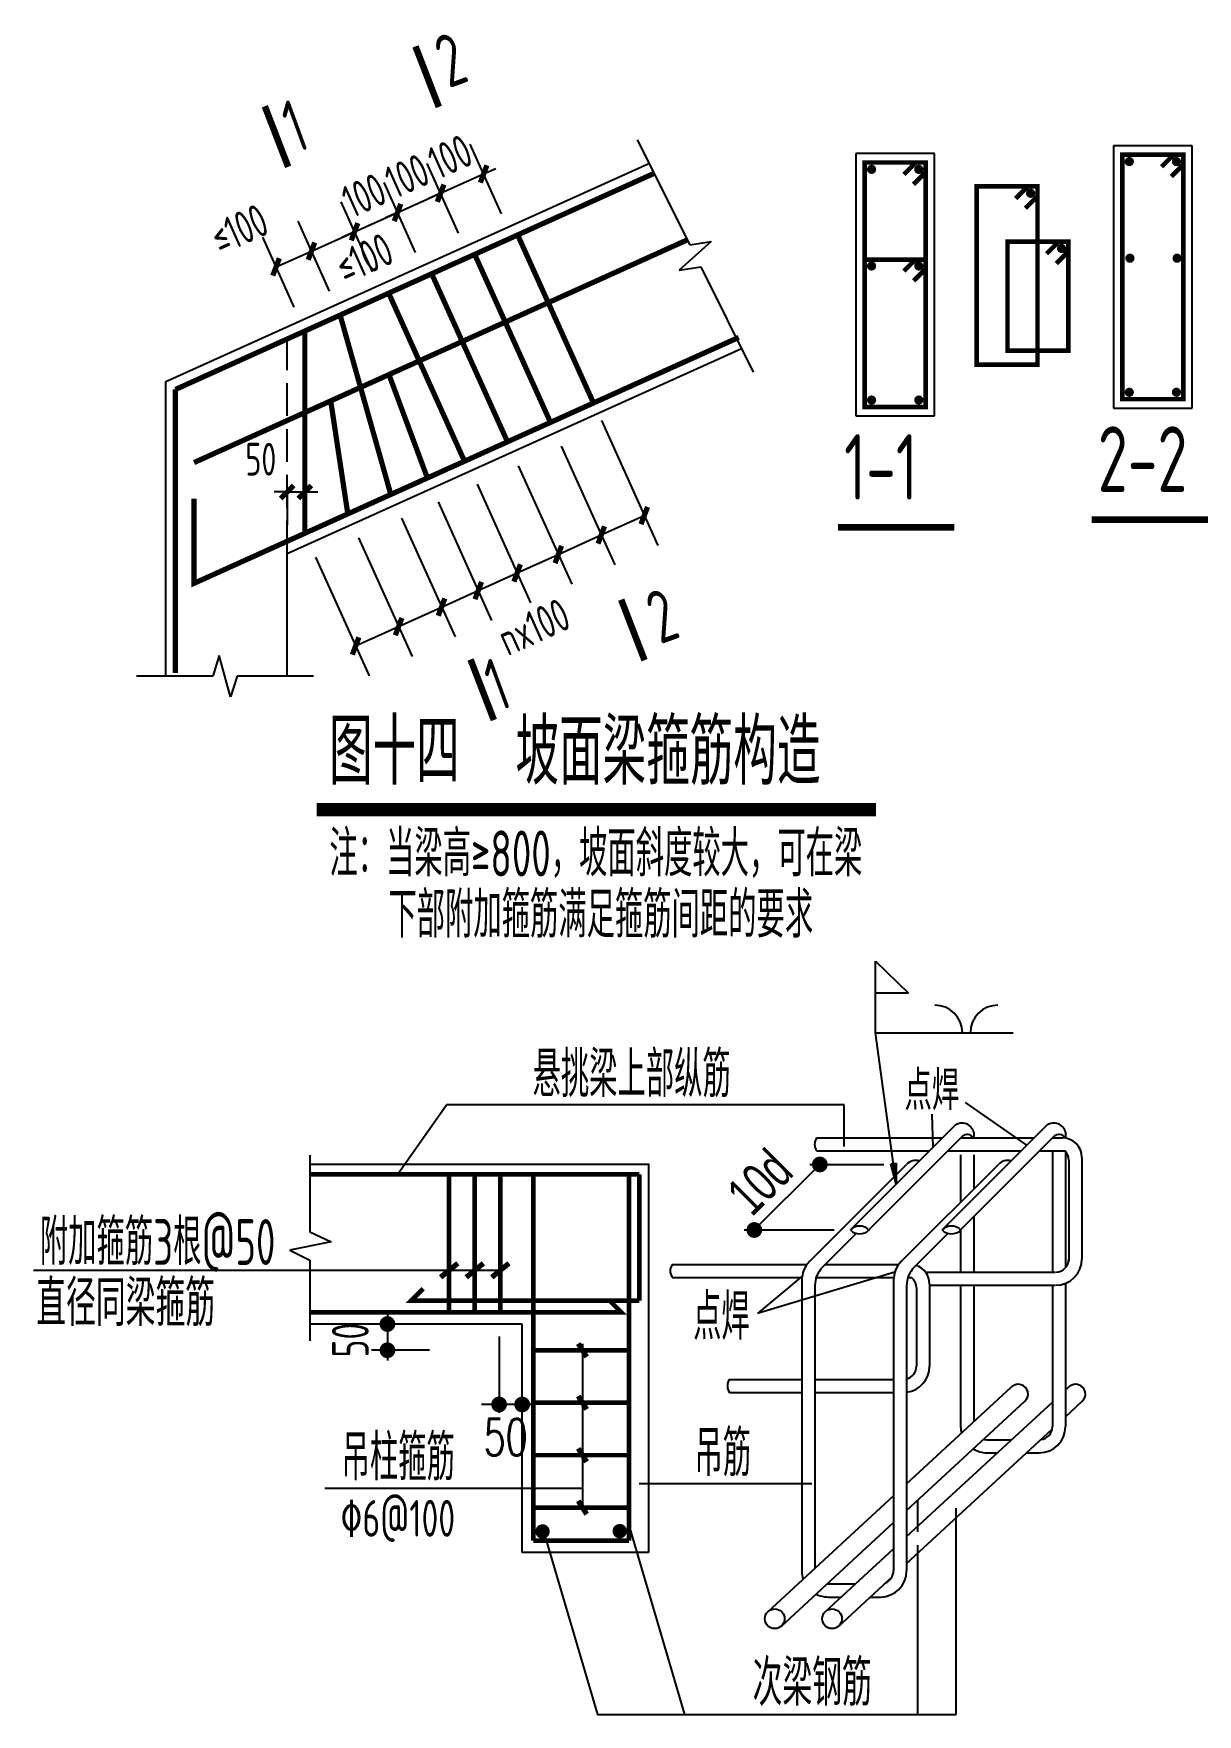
# Model space of a CAD drawing. Extents: x 3968514 to 5230306, y -516551 to -228246.
# Drawn here: x 4195536 to 4204417, y -340918 to -328095 of the extents above; entities that cross this region are included whole.
import ezdxf
from ezdxf.enums import TextEntityAlignment as Align

# ---------------------------------------------------------------- set-up
doc = ezdxf.new("R2010")
doc.units = 0
doc.header["$LTSCALE"] = 1000
doc.header["$MEASUREMENT"] = 0
for name, pattern in [('2', [1850, 1200, -300, 50, -300]), ('3', [5, 3, -2]), ('DASH', [0.35, 0.25, -0.1])]:
    doc.linetypes.add(name, pattern=pattern)
for name, color, linetype in [('BEAM_DE', 7, 'Continuous'), ('BEAM_DE_REIN', 1, 'Continuous'), ('BEAM_DE_TEXT', 7, 'Continuous'), ('DIM', 3, 'Continuous'), ('GJ', 1, 'Continuous'), ('HZ', 4, 'Continuous'), ('L', 4, 'Continuous'), ('NUM', 7, 'Continuous'), ('OTHER', 7, 'Continuous'), ('PUB_TEXT', 7, 'Continuous'), ('REIN', 2, 'Continuous'), ('THICK', 6, 'Continuous'), ('柱', 4, 'Continuous'), ('梁__虚线', 4, '3')]:
    doc.layers.add(name, color=color, linetype=linetype)
doc.layers.add('PUB_DIM', color=3, linetype='Continuous', lineweight=15)
doc.styles.add('FF', font='ztxt.shx', dxfattribs={"width": 0.7, "bigfont": 'hztxt.shx'})
doc.styles.add('FF1', font='tssdeng.shx', dxfattribs={"width": 0.8, "bigfont": 'tssdchn.shx'})
doc.styles.add('HZ', font='txt.shx', dxfattribs={"width": 0.8, "bigfont": 'hztxt.shx'})
doc.styles.add('TSSD_CHINA', font='tssdeng.shx', dxfattribs={"width": 0.7, "bigfont": 'tssdchn.shx'})
doc.styles.add('TSSD_DIMENSION', font='tssdeng.shx', dxfattribs={"width": 0.7, "bigfont": 'tssdchn.shx'})
doc.styles.add('TSSD_Norm', font='tssdeng.shx', dxfattribs={"width": 0.7, "bigfont": 'hztxt.shx'})
doc.styles.add('TSSD_REIN', font='Tssdeng.shx', dxfattribs={"width": 0.7, "bigfont": 'hztxt.shx'})
doc.dimstyles.new('TSSD_100_100', dxfattribs={"dimtxt": 300, "dimasz": 100, "dimexe": 250, "dimexo": 200, "dimgap": 100, "dimtad": 1, "dimdec": 0, "dimzin": 0, "dimdsep": 46, "dimtxsty": 'TSSD_DIMENSION', "dimblk": 'ARCHTICK', "dimcen": 0, "dimclrt": 7, "dimadec": 0, "dimazin": 0, "dimtm": 1e-09, "dimtfac": 1, "dimtdec": 0, "dimtix": 1, "dimtmove": 2, "dimatfit": 3, "dimldrblk": 'ARCHTICK', "dimfxl": 1, "dimtvp": 0.7, "dimtolj": 1, "dimtzin": 0, "dimarcsym": 0})

# ---------------------------------------------------------------- blocks, each defined once
blk = doc.blocks.new('_ArchTick')
at = {"color": 0, "linetype": 'ByBlock', "const_width": 0.4}
blk.add_lwpolyline([(-0.5, -0.5), (0.5, 0.5)], dxfattribs=at)
blk = doc.blocks.new('*D345')
at = {"layer": 'Defpoints', "color": 0, "transparency": 16777216}
for p in [(4198970, -329166), (4199188, -329651), (4198860, -329799)]:
    blk.add_point(p, dxfattribs=at)
at = {"layer": 'DIM', "color": 0, "lineweight": -2, "transparency": 16777216}
for p, q in [((4199106, -329469), (4198868, -328938)), ((4198778, -329617), (4198540, -329085)), ((4198970, -329166), (4199062, -329125)), ((4198642, -329313), (4198970, -329166)), ((4198642, -329313), (4198551, -329354))]:
    blk.add_line(p, q, dxfattribs=at)
at = {"layer": 'DIM', "color": 0, "lineweight": -2, "transparency": 16777216, "xscale": 100, "yscale": 100, "zscale": 100}
for p, rotation in [((4198970, -329166), 204.1237798089867), ((4198642, -329313), 24.12377980898666)]:
    blk.add_blockref('_ArchTick', p, dxfattribs=dict(at, rotation=rotation))
at = {"layer": 'DIM', "color": 7, "transparency": 16777216, "insert": (4198714, -329034), "char_height": 250, "attachment_point": 5, "rotation": 24.1238, "style": 'TSSD_DIMENSION'}
blk.add_mtext('\\A1;100', dxfattribs=at)
blk = doc.blocks.new('*D344')
at = {"layer": 'Defpoints', "color": 0, "transparency": 16777216}
for p in [(4198642, -329313), (4198860, -329799), (4198531, -329947)]:
    blk.add_point(p, dxfattribs=at)
at = {"layer": 'DIM', "color": 0, "lineweight": -2, "transparency": 16777216}
for p, q in [((4198778, -329617), (4198540, -329085)), ((4198450, -329765), (4198211, -329232)), ((4198642, -329313), (4198733, -329272)), ((4198313, -329460), (4198642, -329313)), ((4198313, -329460), (4198222, -329501))]:
    blk.add_line(p, q, dxfattribs=at)
at = {"layer": 'DIM', "color": 0, "lineweight": -2, "transparency": 16777216, "xscale": 100, "yscale": 100, "zscale": 100}
for p, rotation in [((4198642, -329313), 204.1237798089867), ((4198313, -329460), 24.12377980898666)]:
    blk.add_blockref('_ArchTick', p, dxfattribs=dict(at, rotation=rotation))
at = {"layer": 'DIM', "color": 7, "transparency": 16777216, "insert": (4198386, -329181), "char_height": 250, "attachment_point": 5, "rotation": 24.1238, "style": 'TSSD_DIMENSION'}
blk.add_mtext('\\A1;100', dxfattribs=at)
blk = doc.blocks.new('*D343')
at = {"layer": 'Defpoints', "color": 0, "transparency": 16777216}
for p in [(4198313, -329460), (4198531, -329947), (4198203, -330095)]:
    blk.add_point(p, dxfattribs=at)
at = {"layer": 'DIM', "color": 0, "lineweight": -2, "transparency": 16777216}
for p, q in [((4198450, -329765), (4198211, -329232)), ((4198122, -329913), (4197883, -329379)), ((4197985, -329607), (4198313, -329460)), ((4198313, -329460), (4198405, -329419)), ((4197985, -329607), (4197894, -329648))]:
    blk.add_line(p, q, dxfattribs=at)
at = {"layer": 'DIM', "color": 0, "lineweight": -2, "transparency": 16777216, "xscale": 100, "yscale": 100, "zscale": 100}
for p, rotation in [((4198313, -329460), 204.1237798089867), ((4197985, -329607), 24.12377980898666)]:
    blk.add_blockref('_ArchTick', p, dxfattribs=dict(at, rotation=rotation))
at = {"layer": 'DIM', "color": 7, "transparency": 16777216, "insert": (4198057, -329329), "char_height": 250, "attachment_point": 5, "rotation": 24.1238, "style": 'TSSD_DIMENSION'}
blk.add_mtext('\\A1;100', dxfattribs=at)
blk = doc.blocks.new('*D342')
at = {"layer": 'Defpoints', "color": 0, "transparency": 16777216}
for p in [(4197985, -329607), (4198203, -330095), (4197875, -330243)]:
    blk.add_point(p, dxfattribs=at)
at = {"layer": 'DIM', "color": 0, "lineweight": -2, "transparency": 16777216}
for p, q in [((4198122, -329913), (4197883, -329379)), ((4197793, -330061), (4197554, -329526)), ((4197656, -329755), (4197985, -329607))]:
    blk.add_line(p, q, dxfattribs=at)
at = {"layer": 'DIM', "color": 0, "lineweight": -2, "transparency": 16777216, "xscale": 100, "yscale": 100, "zscale": 100}
for p, rotation in [((4197985, -329607), 24.12377980898671), ((4197656, -329755), 204.1237798089867)]:
    blk.add_blockref('_ArchTick', p, dxfattribs=dict(at, rotation=rotation))
at = {"layer": 'DIM', "color": 7, "transparency": 16777216, "insert": (4198059, -329809), "char_height": 250, "attachment_point": 5, "rotation": 24.1238, "style": 'TSSD_DIMENSION'}
blk.add_mtext('\\A1;≤100', dxfattribs=at)
blk = doc.blocks.new('*D341')
at = {"layer": 'Defpoints', "color": 0, "transparency": 16777216}
for p in [(4197656, -329755), (4197875, -330243), (4197605, -330364)]:
    blk.add_point(p, dxfattribs=at)
at = {"layer": 'DIM', "color": 0, "lineweight": -2, "transparency": 16777216}
for p, q in [((4197793, -330061), (4197554, -329526)), ((4197524, -330182), (4197284, -329647)), ((4197386, -329875), (4197656, -329755))]:
    blk.add_line(p, q, dxfattribs=at)
at = {"layer": 'DIM', "color": 0, "lineweight": -2, "transparency": 16777216, "xscale": 100, "yscale": 100, "zscale": 100}
for p, rotation in [((4197656, -329755), 24.12377979071147), ((4197386, -329875), 204.1237797907115)]:
    blk.add_blockref('_ArchTick', p, dxfattribs=dict(at, rotation=rotation))
at = {"layer": 'DIM', "color": 7, "transparency": 16777216, "insert": (4197105, -329587), "char_height": 250, "attachment_point": 5, "rotation": 24.1238, "style": 'TSSD_DIMENSION'}
blk.add_mtext('\\A1;≤100', dxfattribs=at)
blk = doc.blocks.new('*D338')
at = {"layer": 'Defpoints', "color": 0, "transparency": 16777216}
for p in [(4197471, -331401), (4197605, -331401), (4197605, -331592)]:
    blk.add_point(p, dxfattribs=at)
at = {"layer": 'DIM', "color": 0, "lineweight": -2, "transparency": 16777216}
for p, q in [((4197471, -331592), (4197371, -331592)), ((4197471, -331592), (4197605, -331592)), ((4197471, -331601), (4197471, -331842)), ((4197605, -331592), (4197705, -331592)), ((4197605, -331601), (4197605, -331842))]:
    blk.add_line(p, q, dxfattribs=at)
at = {"layer": 'DIM', "color": 0, "lineweight": -2, "transparency": 16777216, "xscale": 100, "yscale": 100, "zscale": 100}
blk.add_blockref('_ArchTick', (4197471, -331592), dxfattribs=at)
at = {"layer": 'DIM', "color": 0, "lineweight": -2, "transparency": 16777216, "xscale": 100, "yscale": 100, "zscale": 100, "rotation": 180}
blk.add_blockref('_ArchTick', (4197605, -331592), dxfattribs=at)
at = {"layer": 'DIM', "color": 7, "transparency": 16777216, "insert": (4197270, -331342), "char_height": 250, "attachment_point": 5, "style": 'TSSD_DIMENSION'}
blk.add_mtext('\\A1;50', dxfattribs=at)
blk = doc.blocks.new('_reinbk')
blk.add_line((0, 0), (0, 0))
blk = doc.blocks.new('*D337')
at = {"layer": 'Defpoints', "color": 0, "transparency": 16777216}
for p in [(4199787, -330865), (4199480, -331061), (4200196, -331772)]:
    blk.add_point(p, dxfattribs=at)
at = {"layer": 'DIM', "color": 0, "lineweight": -2, "transparency": 16777216}
for p, q in [((4199869, -331047), (4200299, -332000)), ((4199563, -331243), (4199971, -332148)), ((4199868, -331920), (4200196, -331772))]:
    blk.add_line(p, q, dxfattribs=at)
at = {"layer": 'DIM', "color": 0, "lineweight": -2, "transparency": 16777216, "xscale": 100, "yscale": 100, "zscale": 100}
for p, rotation in [((4200196, -331772), 24.28966927817237), ((4199868, -331920), 204.2896692781724)]:
    blk.add_blockref('_ArchTick', p, dxfattribs=dict(at, rotation=rotation))
blk = doc.blocks.new('*D336')
at = {"layer": 'Defpoints', "color": 0, "transparency": 16777216}
for p in [(4199480, -331061), (4199152, -331209), (4199868, -331920)]:
    blk.add_point(p, dxfattribs=at)
at = {"layer": 'DIM', "color": 0, "lineweight": -2, "transparency": 16777216}
for p, q in [((4199563, -331243), (4199971, -332148)), ((4199234, -331392), (4199643, -332296)), ((4199540, -332069), (4199868, -331920))]:
    blk.add_line(p, q, dxfattribs=at)
at = {"layer": 'DIM', "color": 0, "lineweight": -2, "transparency": 16777216, "xscale": 100, "yscale": 100, "zscale": 100}
for p, rotation in [((4199868, -331920), 24.28966927817237), ((4199540, -332069), 204.2896692781724)]:
    blk.add_blockref('_ArchTick', p, dxfattribs=dict(at, rotation=rotation))
blk = doc.blocks.new('*D335')
at = {"layer": 'Defpoints', "color": 0, "transparency": 16777216}
for p in [(4199152, -331209), (4198839, -331351), (4199540, -332069)]:
    blk.add_point(p, dxfattribs=at)
at = {"layer": 'DIM', "color": 0, "lineweight": -2, "transparency": 16777216}
for p, q in [((4199234, -331392), (4199643, -332296)), ((4198921, -331533), (4199329, -332438)), ((4199226, -332210), (4199540, -332069))]:
    blk.add_line(p, q, dxfattribs=at)
at = {"layer": 'DIM', "color": 0, "lineweight": -2, "transparency": 16777216, "xscale": 100, "yscale": 100, "zscale": 100}
for p, rotation in [((4199540, -332069), 24.28966927817237), ((4199226, -332210), 204.2896692781724)]:
    blk.add_blockref('_ArchTick', p, dxfattribs=dict(at, rotation=rotation))
blk = doc.blocks.new('*D334')
at = {"layer": 'Defpoints', "color": 0, "transparency": 16777216}
for p in [(4198839, -331351), (4198541, -331485), (4199226, -332210)]:
    blk.add_point(p, dxfattribs=at)
at = {"layer": 'DIM', "color": 0, "lineweight": -2, "transparency": 16777216}
for p, q in [((4198921, -331533), (4199329, -332438)), ((4198623, -331667), (4199031, -332572)), ((4198929, -332344), (4199226, -332210))]:
    blk.add_line(p, q, dxfattribs=at)
at = {"layer": 'DIM', "color": 0, "lineweight": -2, "transparency": 16777216, "xscale": 100, "yscale": 100, "zscale": 100}
for p, rotation in [((4199226, -332210), 24.28966927817237), ((4198929, -332344), 204.2896692781724)]:
    blk.add_blockref('_ArchTick', p, dxfattribs=dict(at, rotation=rotation))
at = {"layer": 'DIM', "color": 7, "transparency": 16777216, "insert": (4199353, -332621), "char_height": 250, "attachment_point": 5, "rotation": 24.2897, "style": 'TSSD_DIMENSION'}
blk.add_mtext('\\A1;nx100', dxfattribs=at)
blk = doc.blocks.new('*D333')
at = {"layer": 'Defpoints', "color": 0, "transparency": 16777216}
for p in [(4198541, -331485), (4198262, -331611), (4198929, -332344)]:
    blk.add_point(p, dxfattribs=at)
at = {"layer": 'DIM', "color": 0, "lineweight": -2, "transparency": 16777216}
for p, q in [((4198623, -331667), (4199031, -332572)), ((4198344, -331793), (4198752, -332698)), ((4198649, -332470), (4198929, -332344))]:
    blk.add_line(p, q, dxfattribs=at)
at = {"layer": 'DIM', "color": 0, "lineweight": -2, "transparency": 16777216, "xscale": 100, "yscale": 100, "zscale": 100}
for p, rotation in [((4198929, -332344), 24.28966927817237), ((4198649, -332470), 204.2896692781724)]:
    blk.add_blockref('_ArchTick', p, dxfattribs=dict(at, rotation=rotation))
blk = doc.blocks.new('*D332')
at = {"layer": 'Defpoints', "color": 0, "transparency": 16777216}
for p in [(4198262, -331611), (4197934, -331759), (4198649, -332470)]:
    blk.add_point(p, dxfattribs=at)
at = {"layer": 'DIM', "color": 0, "lineweight": -2, "transparency": 16777216}
for p, q in [((4198344, -331793), (4198752, -332698)), ((4198016, -331942), (4198424, -332846)), ((4198321, -332619), (4198649, -332470))]:
    blk.add_line(p, q, dxfattribs=at)
at = {"layer": 'DIM', "color": 0, "lineweight": -2, "transparency": 16777216, "xscale": 100, "yscale": 100, "zscale": 100}
for p, rotation in [((4198649, -332470), 24.28966927817237), ((4198321, -332619), 204.2896692781724)]:
    blk.add_blockref('_ArchTick', p, dxfattribs=dict(at, rotation=rotation))
blk = doc.blocks.new('*D331')
at = {"layer": 'Defpoints', "color": 0, "transparency": 16777216}
for p in [(4197934, -331759), (4197605, -331907), (4198321, -332619)]:
    blk.add_point(p, dxfattribs=at)
at = {"layer": 'DIM', "color": 0, "lineweight": -2, "transparency": 16777216}
for p, q in [((4198016, -331942), (4198424, -332846)), ((4197688, -332090), (4198096, -332994)), ((4197993, -332767), (4198321, -332619))]:
    blk.add_line(p, q, dxfattribs=at)
at = {"layer": 'DIM', "color": 0, "lineweight": -2, "transparency": 16777216, "xscale": 100, "yscale": 100, "zscale": 100}
for p, rotation in [((4198321, -332619), 24.28966924532183), ((4197993, -332767), 204.2896692453219)]:
    blk.add_blockref('_ArchTick', p, dxfattribs=dict(at, rotation=rotation))

msp = doc.modelspace()

# ---------------------------------------------------------------- linework, layer by layer
at = {"color": 0}
for p, q in [((4200997.75816, -337260.26104), (4201571.69233, -336686.32687)), ((4201458.70431, -336722.26677), (4202023.59772, -336722.26677)), ((4200958.70431, -337222.26677), (4201645.17787, -337222.26677))]:
    msp.add_line(p, q, dxfattribs=at)
at = {"layer": 'BEAM_DE'}
for p, q in [((4201810.87296, -329010.80648), (4201810.87296, -331010.80648)), ((4202410.87296, -329010.80648), (4201810.87296, -329010.80648)), ((4202410.87296, -331010.80648), (4202410.87296, -329010.80648)), ((4203777.54611, -328951.47812), (4203777.54611, -330951.47812)), ((4204377.54611, -328951.47812), (4203777.54611, -328951.47812)), ((4204377.54611, -330951.47812), (4204377.54611, -328951.47812)), ((4201810.87296, -331010.80648), (4202410.87296, -331010.80648)), ((4203777.54611, -330951.47812), (4204377.54611, -330951.47812))]:
    msp.add_line(p, q, dxfattribs=at)
at = {"layer": 'BEAM_DE_REIN', "const_width": 35}
for points in [[(4204310.04611, -329018.97812), (4204310.04611, -330883.97812), (4203845.04611, -330883.97812), (4203845.04611, -329018.97812), (4204310.04611, -329018.97812)], [(4204143.87602, -329110.902), (4204235.7999, -329018.97812)], [(4202343.37296, -329078.30648), (4202343.37296, -330943.30648), (4201878.37296, -330943.30648), (4201878.37296, -329078.30648), (4202343.37296, -329078.30648)], [(4202177.20286, -329170.23036), (4202269.12674, -329078.30648)], [(4202343.37296, -329152.55269), (4202251.44907, -329244.47657)], [(4204310.04611, -329093.22433), (4204218.12223, -329185.14821)], [(4203197.04997, -329260.76983), (4203197.04997, -330619.78711), (4202732.04997, -330619.78711), (4202732.04997, -329260.76983), (4203197.04997, -329260.76983)], [(4203030.87988, -329352.69371), (4203122.80376, -329260.76983)], [(4203197.04997, -329335.01604), (4203105.12609, -329426.93992)], [(4203432.95928, -329682.34881), (4203432.95928, -330513.49762), (4202967.95928, -330513.49762), (4202967.95928, -329682.34881), (4203432.95928, -329682.34881)], [(4203266.78918, -329774.27269), (4203358.71306, -329682.34881)], [(4203432.95928, -329756.59502), (4203341.03539, -329848.5189)], [(4201878.37296, -329819.05277), (4202343.37296, -329819.05277)], [(4202177.20286, -329907.20923), (4202269.12674, -329815.28535)], [(4202343.37296, -329889.53156), (4202251.44907, -329981.45544)]]:
    msp.add_lwpolyline(points, dxfattribs=at)
for points in [[(4201913.37296, -329130.80648, 1), (4201948.37296, -329130.80648, 1)], [(4202273.37296, -329130.80648, 1), (4202308.37296, -329130.80648, 1)], [(4203880.04611, -329071.47812, 1), (4203915.04611, -329071.47812, 1)], [(4204240.04611, -329071.47812, 1), (4204275.04611, -329071.47812, 1)], [(4203127.04997, -329313.26983, 1), (4203162.04997, -329313.26983, 1)], [(4203362.95928, -329734.84881, 1), (4203397.95928, -329734.84881, 1)], [(4203884.95792, -329808.59397, 1), (4203919.95792, -329808.59397, 1)], [(4204244.95792, -329808.59397, 1), (4204279.95792, -329808.59397, 1)], [(4201913.37296, -329867.92233, 1), (4201948.37296, -329867.92233, 1)], [(4202273.37296, -329867.92233, 1), (4202308.37296, -329867.92233, 1)], [(4203880.04611, -330831.47812, 1), (4203915.04611, -330831.47812, 1)], [(4204240.04611, -330831.47812, 1), (4204275.04611, -330831.47812, 1)], [(4201913.37296, -330890.80648, 1), (4201948.37296, -330890.80648, 1)], [(4202273.37296, -330890.80648, 1), (4202308.37296, -330890.80648, 1)]]:
    msp.add_lwpolyline(points, format="xyb", close=True, dxfattribs=at)
at = {"layer": 'Defpoints', "color": 0, "linetype": 'ByBlock'}
for p in [(4198223.40726, -330086.31396), (4197875.14174, -330243.48628)]:
    msp.add_point(p, dxfattribs=at)
at = {"layer": 'GJ', "color": 0}
for p, q in [((4201769.2049, -337222.26677), (4202569.2049, -336422.26677)), ((4202469.2049, -337222.26677), (4203269.2049, -336422.26677)), ((4201512.41371, -336519.1232), (4202472.34846, -336519.1232)), ((4201910.62626, -337222.26677), (4202625.27092, -336507.6221)), ((4202610.62626, -337222.26677), (4203325.27092, -336507.6221)), ((4202613.76982, -336519.1232), (4203172.34846, -336519.1232)), ((4202710.62626, -336476.96061), (4202710.62626, -336519.1232)), ((4203313.76982, -336519.1232), (4203386.01312, -336519.1232)), ((4203410.62626, -336476.96061), (4203410.62626, -336519.1232)), ((4201512.41371, -336619.1232), (4202372.34846, -336619.1232)), ((4202513.76982, -336619.1232), (4203072.34846, -336619.1232)), ((4202610.62626, -336649.1232), (4202610.62626, -337010.13473)), ((4202710.62626, -336649.1232), (4202710.62626, -336910.13473)), ((4203213.76982, -336619.1232), (4203404.88789, -336619.1232)), ((4203310.62626, -336619.1232), (4203310.62626, -337543.73259)), ((4203410.62626, -336619.1232), (4203410.62626, -337510.31247)), ((4203436.01312, -336691.73656), (4203436.01312, -337460.09057)), ((4203536.01312, -336669.1232), (4203536.01312, -337443.73259)), ((4201457.07287, -337463.68812), (4202198.49422, -336722.26677)), ((4202157.07287, -337463.68812), (4202898.49422, -336722.26677)), ((4202610.62626, -337222.26677), (4202610.62626, -337543.73259)), ((4202710.62626, -337122.26677), (4202710.62626, -337543.73259)), ((4201557.07287, -337505.10948), (4201813.52351, -337248.65884)), ((4202257.07287, -337505.10948), (4202513.52351, -337248.65884)), ((4200409.7769, -337484.49889), (4201438.95399, -337484.49889)), ((4201577.68346, -337484.49889), (4202138.95399, -337484.49889)), ((4200409.7769, -337584.49889), (4201398.49422, -337584.49889)), ((4201398.49422, -337605.10948), (4201398.49422, -339822.26677)), ((4201501.076, -337584.49889), (4202099.55905, -337584.49889)), ((4202098.49422, -337605.10948), (4202098.49422, -339822.26677)), ((4202342.29663, -337543.73259), (4203330.62849, -337543.73259)), ((4201498.49422, -337646.53083), (4201498.49422, -339803.25843)), ((4202198.49422, -337646.53083), (4202198.49422, -339822.26677)), ((4202272.87519, -337662.29756), (4202272.87519, -338261.83981)), ((4202372.87519, -337634.49889), (4202372.87519, -338261.83981)), ((4202372.87519, -337643.73259), (4203330.62849, -337643.73259)), ((4202610.62626, -337643.73259), (4202610.62626, -338722.26677)), ((4202710.62626, -337643.73259), (4202710.62626, -338685.24464)), ((4203310.62626, -337642.11482), (4203310.62626, -338722.26677)), ((4203410.62626, -337629.29358), (4203410.62626, -338722.26677)), ((4200846.86591, -338361.83981), (4201398.49422, -338361.83981)), ((4201498.49422, -338361.83981), (4202098.49422, -338361.83981)), ((4200846.86591, -338461.83981), (4201398.49422, -338461.83981)), ((4201498.49422, -338461.83981), (4202098.49422, -338461.83981)), ((4202198.49422, -339157.61123), (4202999.54877, -338418.75605)), ((4203410.62626, -338443.30825), (4203437.24535, -338418.75605)), ((4202198.49422, -339361.67383), (4203101.24769, -338529.01633)), ((4202198.49422, -339561.32204), (4203310.62626, -338535.54356)), ((4203410.62626, -338647.37085), (4203538.94426, -338529.01633)), ((4202198.49422, -339765.38464), (4203308.80006, -338741.29056)), ((4202810.62626, -338822.26677), (4202999.76571, -338822.26677)), ((4202810.62626, -338922.26677), (4202891.34737, -338922.26677)), ((4203112.58866, -338922.26677), (4203210.62626, -338922.26677)), ((4201140.73949, -340133.23463), (4202098.49422, -339249.84654)), ((4201242.43841, -340243.49491), (4202098.49422, -339453.90914)), ((4201578.43607, -340133.23463), (4202098.49422, -339653.55736)), ((4201598.49422, -339922.26677), (4201807.16393, -339922.26677)), ((4201680.13499, -340243.49491), (4202087.58796, -339867.67938)), ((4201598.49422, -340022.26677), (4201698.74559, -340022.26677)), ((4201919.98688, -340022.26677), (4201998.49422, -340022.26677))]:
    msp.add_line(p, q, dxfattribs=at)
at = {"layer": 'GJ', "const_width": 35}
for points in [[(4197644.73393, -336797.04545), (4200158.60936, -336797.04545)], [(4199349.95401, -339592.60887), (4199349.95401, -336797.04545)], [(4200079.17394, -336797.04545), (4200079.17394, -339592.60887)], [(4200158.60936, -336797.04545), (4200158.60936, -337761.64963)], [(4199364.21915, -338139.83923), (4200079.17394, -338139.83923)], [(4199364.21915, -338539.83923), (4200079.17394, -338539.83923)], [(4199364.21915, -338939.83923), (4200079.17394, -338939.83923)], [(4199364.21915, -339339.83923), (4200079.17394, -339339.83923)], [(4200079.17394, -339592.60887), (4199349.95401, -339592.60887)]]:
    msp.add_lwpolyline(points, dxfattribs=at)
at = {"layer": 'GJ', "const_width": 55}
for points in [[(4199392.2579, -339522.51595, 1), (4199447.2579, -339522.51595, 1)], [(4199981.00466, -339519.60055, 1), (4200036.00466, -339519.60055, 1)]]:
    msp.add_lwpolyline(points, format="xyb", close=True, dxfattribs=at)
at = {"layer": 'GJ', "color": 0}
for centre in [(4201191.58895, -340188.36477), (4201629.28553, -340188.36477)]:
    msp.add_circle(centre, 75, dxfattribs=at)
for centre, radius, start, end in [((4202620.39311, -336500.09277), 93.15105, 14.378684781, 123.333969625), ((4203320.39311, -336500.09277), 93.15105, 14.378684781, 123.333969625), ((4201581.66692, -336569.1232), 85.41667, 144.171159877, 215.828840123), ((4202660.62626, -336542.97744), 50, 28.495179533, 135.000000075), ((4203360.62626, -336542.97744), 50, 28.495179533, 135.000000075), ((4203386.01312, -336669.1232), 150, 0, 90), ((4202269.2049, -336790.6001), 98.33333, 74.431278459, 135.97953561), ((4202969.2049, -336790.6001), 98.33333, 74.431278459, 135.97953561), ((4203344.18489, -336688.05621), 91.85104, 358.723237747, 48.632575446), ((4201839.91558, -337290.6001), 98.33333, 44.02046439, 135.97953561), ((4201839.91558, -337153.93343), 98.33333, 224.02046439, 315.97953561), ((4201910.62626, -337222.26677), 1, 285.017181908, 0), ((4202539.91558, -337290.6001), 98.33333, 44.02046439, 135.97953561), ((4202539.91558, -337153.93343), 98.33333, 224.02046439, 315.97953561), ((4202610.62626, -337222.26677), 1, 285.017181908, 0), ((4200479.03011, -337534.49889), 85.41667, 144.171159877, 215.828840123), ((4201598.49422, -337605.10948), 200, 135.000000075, 180), ((4202298.49422, -337605.10948), 200, 135.000000075, 180), ((4203336.01312, -337443.73259), 100, 270, 0), ((4203336.01312, -337443.73259), 200, 270.000088792, 0), ((4201698.49422, -337646.53083), 200, 135.000000075, 180), ((4202398.49422, -337646.53083), 200, 135.000000075, 180), ((4202181.04695, -337658.61721), 91.85104, 358.723237747, 51.196393645), ((4202222.87519, -337634.49889), 150, 0, 71.662751207), ((4200916.11912, -338411.83981), 85.41667, 144.171159877, 215.828840123), ((4202172.87519, -338261.83981), 100, 284.844130553, 0), ((4202172.87519, -338261.83981), 200, 277.359533445, 0), ((4203050.39823, -338473.88619), 75, 312.686990992, 132.686990992), ((4203488.0948, -338473.88619), 75, 312.686990992, 132.686990992), ((4202810.62626, -338722.26677), 200, 180, 194.323381793), ((4203210.62626, -338722.26677), 200, 270, 0), ((4203210.62626, -338722.26677), 100, 276.34065432, 0), ((4202810.62626, -338722.26677), 200, 238.645106915, 270), ((4202810.62626, -338722.26677), 100, 256.045029285, 270), ((4201598.49422, -339822.26677), 200, 180, 198.553840301), ((4201598.49422, -339822.26677), 100, 265.709286909, 270), ((4201998.49422, -339822.26677), 200, 270, 0), ((4201998.49422, -339822.26677), 100, 292.382704076, 0), ((4201598.49422, -339822.26677), 200, 242.633423839, 270)]:
    msp.add_arc(centre, radius, start, end, dxfattribs=at)
at = {"layer": 'HZ'}
for p, q in [((4201959.52245, -335172.62905), (4202212.02493, -335414.32812)), ((4201959.52245, -335717.32117), (4201959.52245, -335172.62905)), ((4202212.02493, -335414.32812), (4201959.52245, -335414.32812)), ((4198317.61427, -336790.43929), (4198685.49832, -336266.84291)), ((4201722.48638, -336266.84291), (4198685.49832, -336266.84291)), ((4197644.75398, -336651.08077), (4197644.75398, -337237.19297)), ((4197807.6645, -337312.96827), (4197492.14422, -337376.11436)), ((4197644.75398, -337237.19297), (4197807.6645, -337312.96827)), ((4197492.14422, -337376.11436), (4197643.59395, -337451.88966)), ((4197643.59395, -337451.88966), (4197643.59395, -338069.06235)), ((4199106.48865, -337530.42022), (4195535.64625, -337530.42022)), ((4199088.31783, -338036.01592), (4199088.31783, -338617.33018)), ((4199724.35246, -338090.74173), (4199724.35246, -339353.22819)), ((4199333.48114, -338553.28867), (4198953.33485, -338553.28867)), ((4199724.35246, -339193.74814), (4197758.32983, -339193.74814)), ((4201474.75653, -339158.29388), (4200158.15165, -339158.29388)), ((4202575.72276, -340917.66225), (4202575.72276, -339345.35704)), ((4199418.71738, -339495.03564), (4199839.16733, -340917.66225)), ((4200082.42325, -339492.65961), (4200503.57542, -340917.66225)), ((4202284.87411, -340917.66225), (4202284.87411, -339627.13309)), ((4199839.16733, -340917.66225), (4202575.72276, -340917.66225))]:
    msp.add_line(p, q, dxfattribs=at)
at = {"layer": 'HZ', "color": 0}
for p, q in [((4201959.52245, -335717.32117), (4203010.22639, -335717.32117)), ((4202119.42903, -336869.30682), (4201959.52245, -335717.32117)), ((4201722.48638, -336586.3121), (4201722.48638, -336266.84291)), ((4203116.57599, -336574.89567), (4202647.99811, -336248.98517)), ((4202400.8917, -336591.75178), (4202393.51532, -336337.44116)), ((4202078.18861, -336717.57993), (4202119.534, -336713.07233)), ((4202119.42903, -336869.30682), (4202078.18861, -336717.57993)), ((4202119.534, -336713.07233), (4202119.42903, -336869.30682)), ((4202107.73825, -337545.00823), (4201061.27285, -337858.73606)), ((4201400.99846, -337573.55913), (4201061.27285, -337858.73606)), ((4202284.87411, -339524.94561), (4202284.87411, -339279.72601))]:
    msp.add_line(p, q, dxfattribs=at)
at = {"layer": 'HZ', "color": 0, "const_width": 60}
for points in [[(4201505.75243, -336722.26677, 1), (4201565.75243, -336722.26677, 1)], [(4201005.75243, -337222.26677, 1), (4201065.75243, -337222.26677, 1)]]:
    msp.add_lwpolyline(points, format="xyb", close=True, dxfattribs=at)
at = {"layer": 'HZ'}
for points, const_width in [([(4198681.50509, -337557.09484), (4198735.08452, -337503.74561)], 20), ([(4198876.69009, -337557.09484), (4198930.26951, -337503.74561)], 20), ([(4199071.40933, -337557.09484), (4199124.98876, -337503.74561)], 20), ([(4199692.23575, -338088.96115), (4199756.46917, -338190.71731)], 40), ([(4199692.23575, -338488.96115), (4199756.46917, -338590.71731)], 40), ([(4199692.23575, -338888.96115), (4199756.46917, -338990.71731)], 40), ([(4199692.23575, -339288.96115), (4199756.46917, -339390.71731)], 40)]:
    msp.add_lwpolyline(points, dxfattribs=dict(at, const_width=const_width))
at = {"layer": 'HZ', "const_width": 60}
for points in [[(4198205.81451, -337939.83923, 1), (4198265.81451, -337939.83923, 1)], [(4199058.31783, -338553.28867, 1), (4199118.31783, -338553.28867, 1)], [(4199234.21915, -338553.28867, 1), (4199294.21915, -338553.28867, 1)]]:
    msp.add_lwpolyline(points, format="xyb", close=True, dxfattribs=at)
at = {"layer": 'HZ'}
for centre, start, end in [((4202412.87073, -335717.32117), 0, 90), ((4202895.20487, -335717.32117), 90, 180)]:
    msp.add_arc(centre, 210.61719, start, end, dxfattribs=at)
at = {"layer": 'HZ', "color": 0}
msp.add_solid([(4202119.42903, -336869.30682), (4202078.18861, -336717.57993), (4202119.534, -336713.07233)], dxfattribs=at)
at = {"layer": 'L'}
for p, q in [((4197646.05488, -336719.42109), (4200232.45915, -336719.42109)), ((4198235.81451, -337868.79703), (4198235.81451, -338217.45238)), ((4199264.21915, -337939.83923), (4197644.43084, -337939.83923)), ((4199264.21915, -339682.67123), (4199264.21915, -337939.83923)), ((4198557.99113, -338139.83923), (4198113.86087, -338139.83923)), ((4200228.28291, -339682.67123), (4199264.21915, -339682.67123))]:
    msp.add_line(p, q, dxfattribs=at)
at = {"layer": 'L', "color": 0}
msp.add_line((4200228.28291, -336719.42109), (4200228.28291, -339682.67123), dxfattribs=at)
at = {"layer": 'L', "const_width": 60}
msp.add_lwpolyline([(4198205.81451, -338139.83923, 1), (4198265.81451, -338139.83923, 1)], format="xyb", close=True, dxfattribs=at)
at = {"layer": 'NUM', "const_width": 50}
for points in [[(4201675.42873, -331862.50645), (4202561.96719, -331862.50645)], [(4203610.93498, -331803.17809), (4204497.47344, -331803.17809)]]:
    msp.add_lwpolyline(points, dxfattribs=at)
at = {"layer": 'OTHER'}
for p, q in [((4200141.31728, -328905.65432), (4200542.72561, -329707.7733)), ((4200706.93347, -329681.95667), (4200462.29437, -329900.99756)), ((4200542.72561, -329707.7733), (4200706.93347, -329681.95667)), ((4200462.29437, -329900.99756), (4200626.50223, -329875.18094)), ((4200626.50223, -329875.18094), (4201027.91056, -330677.29992)), ((4196953.07034, -332838.7427), (4196902.67034, -332997.1427)), ((4197039.47034, -333155.5427), (4196953.07034, -332838.7427)), ((4196902.67034, -332997.1427), (4196320.09337, -332997.1427)), ((4197089.87034, -332997.1427), (4197039.47034, -333155.5427)), ((4197672.44731, -332997.1427), (4197089.87034, -332997.1427))]:
    msp.add_line(p, q, dxfattribs=at)
at = {"layer": 'PUB_DIM'}
for points, const_width in [([(4197695.2033, -334015.27053), (4201964.82496, -334015.27053)], 100), ([(4198773.07476, -337476.65195), (4198641.87348, -337582.92725)], 40), ([(4198968.25976, -337476.65195), (4198837.05848, -337582.92725)], 40), ([(4199163.50697, -337476.65195), (4199032.30569, -337582.92725)], 40)]:
    msp.add_lwpolyline(points, dxfattribs=dict(at, const_width=const_width))
at = {"layer": 'REIN', "color": 0}
msp.add_line((4202238.60567, -337587.03783), (4202207.70431, -337586.53742), dxfattribs=at)
at = {"layer": 'REIN'}
for points, const_width in [([(4196617.54516, -330810.10117), (4200269.57186, -329161.94055)], 40), ([(4196760.10073, -331367.59738), (4200523.42602, -329669.20767)], 40), ([(4199808.48899, -330913.06431), (4199229.94847, -329631.12286)], 40), ([(4199480.3571, -331061.15032), (4198901.81658, -329779.20887)], 40), ([(4199152.22521, -331209.23633), (4198573.6847, -329927.29488)], 40), ([(4198824.09333, -331357.32234), (4198245.55281, -330075.38088)], 40), ([(4197875.14174, -330243.48628), (4198261.67699, -331611.14098)], 40), ([(4196760.10073, -331641.96471), (4196760.10073, -332288.80274), (4200916.95754, -330412.81216)], 40), ([(4197605.41322, -331907.31299), (4197605.41322, -330364.27605)], 40), ([(4198247.63451, -330696.27299), (4198540.79682, -331485.17413)], 40), ([(4196617.54516, -330810.10117), (4196617.54516, -332972.81625)], 40), ([(4197803.05039, -330896.91392), (4197933.5451, -331759.22699)], 40), ([(4198706.69559, -336797.04545), (4198706.69559, -337850.51089)], 35), ([(4198901.88059, -336797.04545), (4198901.88059, -337850.51089)], 35), ([(4199097.1278, -336797.04545), (4199097.1278, -337850.51089)], 35), ([(4200158.60936, -337761.64963), (4198416.78287, -337761.64963), (4198508.70675, -337669.72575)], 35)]:
    msp.add_lwpolyline(points, dxfattribs=dict(at, const_width=const_width))
at = {"layer": 'REIN', "linetype": '2', "const_width": 35}
msp.add_lwpolyline([(4197644.73393, -337850.51089), (4200020.47129, -337850.51089), (4199928.5474, -337758.58701)], dxfattribs=at)
at = {"layer": 'THICK', "const_width": 50}
for points in [[(4198450.04285, -328192.87098), (4198628.24512, -328654.55127)], [(4197300.27951, -328649.60549), (4197478.48178, -329111.28579)], [(4200019.91957, -332413.41014), (4200198.12184, -332875.09043)], [(4198870.15623, -332870.14466), (4199048.3585, -333331.82495)]]:
    msp.add_lwpolyline(points, dxfattribs=at)
at = {"layer": '柱'}
for p, q in [((4196545.54516, -330749.42913), (4200231.53826, -329085.93947)), ((4197470.84731, -332061.60161), (4200937.68958, -330497.01477)), ((4196545.54516, -332997.1427), (4196545.54516, -330749.42913)), ((4197470.84731, -332997.1427), (4197470.84731, -332061.60161))]:
    msp.add_line(p, q, dxfattribs=at)
at = {"layer": '梁__虚线', "linetype": 'DASH'}
msp.add_line((4197470.84731, -332061.60161), (4197470.84731, -330331.84003), dxfattribs=at)

# ---------------------------------------------------------------- block references
at = {"layer": 'BEAM_DE_TEXT', "xscale": 100, "yscale": 100, "zscale": 100, "rotation": 270}
msp.add_blockref('_reinbk', (4202110.87296, -329815.42233), dxfattribs=at)
at = {"layer": 'BEAM_DE_TEXT', "xscale": 100, "yscale": 100, "zscale": 100}
msp.add_blockref('_reinbk', (4201878.37296, -330010.80648), dxfattribs=at)

# ---------------------------------------------------------------- texts
at = {"layer": 'DIM', "style": 'TSSD_REIN', "width": 0.7}
for s, p in [('2', (4198701.85085, -328514.66162)), ('1', (4197533.04189, -329009.79355)), ('2', (4200315.0001, -332756.82821)), ('1', (4199077.22075, -333270.45539))]:
    msp.add_text(s, height=400, rotation=20.105905004, dxfattribs=at).set_placement(p)
at = {"layer": 'HZ', "color": 0, "style": 'FF', "width": 0.7}
msp.add_text('点焊', height=300, dxfattribs=at).set_placement((4202181.38475, -336308.09803))
at = {"layer": 'HZ', "color": 0, "linetype": 'Continuous', "style": 'FF', "width": 0.7}
msp.add_text('10d', height=300, rotation=44.999999998, dxfattribs=at).set_placement((4201017.16134, -337128.7388))
at = {"layer": 'L', "style": 'TSSD_REIN', "width": 0.7}
msp.add_text('50', height=280, rotation=90, dxfattribs=at).set_placement((4198092.95818, -338194.40987))
at = {"layer": 'NUM', "style": 'TSSD_Norm', "width": 0.7}
for s, p in [('1-1', (4201721.58257, -331800.96799)), ('2-2', (4203657.08882, -331741.63963))]:
    msp.add_text(s, height=500, dxfattribs=at).set_placement(p, align=Align.BOTTOM_LEFT)
at = {"layer": 'PUB_TEXT', "color": 0}
for s, height, style, width, p in [('图十四  坡面梁箍筋构造', 500, 'FF1', 0.7, (4197790.62253, -333824.87602)), ('点焊', 350, 'TSSD_CHINA', 0.65, (4200568.82736, -338060.05527))]:
    msp.add_text(s, height=height, dxfattribs=dict(at, style=style, width=width)).set_placement(p)
at = {"layer": 'PUB_TEXT'}
for s, height, style, width, p in [('注：当梁高\x93800，坡面斜度较大，可在梁', 350, 'TSSD_CHINA', 0.65, (4197792.9892, -334524.97254)), ('下部附加箍筋满足箍筋间距的要求', 350, 'TSSD_CHINA', 0.65, (4198243.20613, -334992.09713)), ('悬挑梁上部纵筋', 350, 'TSSD_CHINA', 0.65, (4199343.52239, -336208.80938)), ('直径同梁箍筋', 350, 'TSSD_Norm', 0.65, (4195555.84124, -337954.84317)), ('50', 280, 'HZ', 0.7, (4198970.37054, -338942.55907)), ('\x826@100', 280, 'TSSD_REIN', 0.7, (4197877.3398, -339561.95568))]:
    msp.add_text(s, height=height, dxfattribs=dict(at, style=style, width=width)).set_placement(p)
at = {"layer": 'PUB_TEXT', "width": 0.65}
for s, style, p in [('附加箍筋3根@50', 'TSSD_CHINA', (4196482.42877, -337488.92682)), ('吊柱箍筋', 'TSSD_CHINA', (4198318.13818, -339132.00144)), ('次梁钢筋', 'TSSD_Norm', (4201477.86206, -340851.31868))]:
    msp.add_text(s, height=350, dxfattribs=dict(at, style=style)).set_placement(p, align=Align.CENTER)
at = {"layer": 'PUB_TEXT', "color": 0, "style": 'TSSD_CHINA', "width": 0.65}
msp.add_text('吊筋', height=350, dxfattribs=at).set_placement((4200795.30119, -339099.95434), align=Align.CENTER)

# ---------------------------------------------------------------- dimensions: what is measured, and where the dimension line sits
at = {"layer": 'DIM'}
for base, p1, p2, angle, text, picture, middle in [((4198970.44481, -329166.07109), (4198859.53739, -329799.22826), (4199187.66928, -329651.14225), 24.123779809, '100', '*D345', (4198714.20628, -329034.28891)), ((4198641.88693, -329313.20582), (4198531.40551, -329947.31427), (4198859.53739, -329799.22826), 24.123779809, '100', '*D344', (4198385.64839, -329181.42364)), ((4198313.32904, -329460.34054), (4198203.27362, -330095.40027), (4198531.40551, -329947.31427), 24.123779809, '100', '*D343', (4198057.0905, -329328.55837)), ((4200196.29058, -331772.3627), (4199480.3571, -331061.15032), (4199786.86839, -330865.15696), 24.289669278, ' ', '*D337', (4200032.22463, -331846.4057)), ((4199868.15869, -331920.4487), (4199152.22521, -331209.23633), (4199480.3571, -331061.15032), 24.289669278, ' ', '*D336', (4199704.09275, -331994.49171)), ((4199540.0268, -332068.53471), (4198838.52913, -331350.80745), (4199152.22521, -331209.23633), 24.289669278, ' ', '*D335', (4199383.17876, -332139.32027)), ((4198928.59841, -332344.47251), (4198261.67699, -331611.14098), (4198540.79682, -331485.17413), 24.289669278, ' ', '*D333', (4198789.03849, -332407.45594)), ((4198649.47858, -332470.43936), (4197933.5451, -331759.22699), (4198261.67699, -331611.14098), 24.289669278, ' ', '*D332', (4198485.41264, -332544.48237))]:
    dim = msp.add_linear_dim(base=base, p1=p1, p2=p2, angle=angle, text=text, dimstyle='TSSD_100_100', override={"dimtxt": 250}, dxfattribs=at)
    dim.commit()
    dim.dimension.update_dxf_attribs({"geometry": picture, "text_midpoint": middle})
for base, p1, p2, angle, text, picture, middle, dimtype in [((4197656.21326, -329754.60999), (4197605.41322, -330364.27605), (4197875.14174, -330243.48628), 24.123779791, '≤100', '*D341', (4197105.43048, -329586.83872), 129), ((4197984.77115, -329607.47527), (4197875.14174, -330243.48628), (4198203.27362, -330095.40027), 24.123779809, '≤100', '*D342', (4198059.0147, -329808.54683), 128), ((4199226.33072, -332210.10584), (4198540.79682, -331485.17413), (4198838.52913, -331350.80745), 24.289669278, 'nx100', '*D334', (4199352.61133, -332621.15117), 128)]:
    dim = msp.add_linear_dim(base=base, p1=p1, p2=p2, angle=angle, text=text, dimstyle='TSSD_100_100', override={"dimtxt": 250}, dxfattribs=at)
    dim.commit()
    dim.dimension.update_dxf_attribs({"geometry": picture, "text_midpoint": middle, "dimtype": dimtype})
dim = msp.add_linear_dim(base=(4197605.41322, -331592.30561), p1=(4197470.84731, -331400.97404), p2=(4197605.41322, -331400.97404), text='50', dimstyle='TSSD_100_100', override={"dimtxt": 250}, dxfattribs=at)
dim.commit()
dim.dimension.update_dxf_attribs({"geometry": '*D338', "text_midpoint": (4197269.76088, -331342.30561), "dimtype": 128})
dim = msp.add_aligned_dim(p1=(4197605.41322, -331907.31299), p2=(4197933.5451, -331759.22699), distance=-942.7533, text=' ', dimstyle='TSSD_100_100', override={"dimtxt": 250}, dxfattribs=at)
dim.commit()
dim.dimension.update_dxf_attribs({"geometry": '*D331', "text_midpoint": (4198157.28075, -332692.56837)})

doc.saveas('drawing.dxf')
